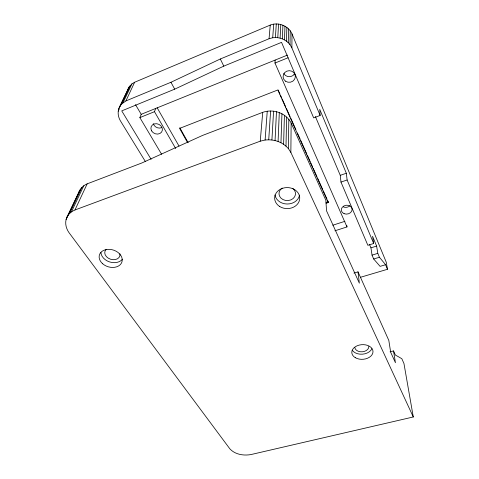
<?xml version="1.0" encoding="UTF-8"?>
<svg xmlns="http://www.w3.org/2000/svg" width="479" height="479" viewBox="0 0 479 479"><rect width="100%" height="100%" fill="white"/><g stroke="black" fill="none" stroke-linecap="round" stroke-linejoin="round"><path stroke-width="0.72" d="M413.287 416.969L290.861 152.43L291.148 123.037C286.137 112.924 273.114 108.619 262.726 112.337L202.491 135.455L141.784 162.998L87.166 183.852C83.837 185.307 80.915 187.768 79.382 191.109L66.832 217.412C64.575 222.388 65.886 228.267 68.964 232.59L229.83 448.805C235.045 454.565 243.673 455.888 251.02 454.547L413.287 416.969L403.947 363.489L401.815 358.687L395.385 355.035L393.534 350.915L390.086 351.814M151.101 159.291L121.744 110.894L174.703 89.16L223.801 66.132L281.538 42.356L313.661 117.876L320.14 115.457L291.873 47.852L292.01 33.883C288.502 25.824 278.353 21.818 270.24 25.088L134.629 82.25L131.959 83.855L129.216 86.867L119.295 107.416C117.373 111.625 117.972 116.631 120.253 120.582L145.365 161.513M290.861 152.43L288.37 148.58L288.831 119.361M291.873 47.852L290.017 44.685L290.238 30.824M288.37 148.58L285.993 146.173L286.628 117.062M290.017 44.685L288.25 42.715L288.55 28.92M285.993 146.173L283.604 144.311L284.412 115.283M288.25 42.715L286.472 41.188L286.855 27.447M283.604 144.311L280.951 142.736L281.951 113.78M286.472 41.188L284.502 39.907L284.969 26.207M280.951 142.736L278.083 141.473L279.293 112.583M284.502 39.907L282.365 38.883L282.939 25.219M278.083 141.473L275.054 140.557L276.479 111.715M282.365 38.883L280.113 38.146L280.784 24.507M275.054 140.557L271.916 140L273.569 111.188M280.113 38.146L277.778 37.703L278.556 24.082M334.911 230.8L346.982 226.932L274.97 63.048L275.15 60.073M66.832 217.412C68.431 213.945 71.503 211.443 74.969 209.97L260.241 141.179L265.109 140.012L268.725 139.808L270.605 111.008M119.295 107.416L121.456 104.147L125.905 100.931L170.949 82.268L220.322 58.995L269.066 38.733L272.701 37.751L275.401 37.56L276.287 23.95M265.109 140.012L267.246 111.218M272.701 37.751L273.713 24.136M260.241 141.179L262.726 112.337M269.066 38.733L270.24 25.088M127.384 91.549L128.3 88.525M78.64 193.175L79.382 191.109M161.609 154.268L139.862 117.595L154.489 111.685L155.717 108.44M139.862 117.595L141.203 114.319L287.466 55.085M74.969 209.97L87.166 183.852M125.905 100.931L134.629 82.25M71.449 211.862L83.813 185.702M123.103 102.59L131.959 83.855M66.084 219.532L80.46 189.187M118.618 109.254L129.216 86.867M69.413 213.652L81.867 187.445M121.456 104.147L130.384 85.364M118.223 111.188L119.157 109.224M274.97 63.048L288.089 57.755M360.28 277.353L387.481 269.282L385.595 264.719L379.428 257.253L377.799 253.361L376.626 246.086L372.548 236.279L373.674 243.494L367.854 245.296L340.97 182.08L340.264 175.332L346.323 173.248L319.733 109.332L320.14 115.457M340.97 182.08L347.119 179.984L346.323 173.248M326.067 202.527L328.199 201.815L327.588 200.45M326.133 203.258L328.253 202.551L328.199 201.815M332.827 225.214L344.91 221.31M385.595 264.719L380.092 266.366L373.68 258.989L372.033 255.121L370.944 247.835L376.626 246.086M372.033 255.121L377.799 253.361M373.68 258.989L379.428 257.253M353.939 273.072L358.011 271.85L388.822 340.419L390.66 352.203L395.444 362.741L393.534 350.915M275.401 37.56L277.778 37.703M268.725 139.808L271.916 140M135.509 104.667L141.203 114.319M154.489 111.685L175.703 148.544M157.178 107.817L178.99 146.029M179.805 127.737L188.187 142.712M187.642 142.736L179.607 128.402L277.832 89.974L328.253 202.551M170.949 82.268L174.703 89.16M220.322 58.995L223.801 66.132M291.148 123.037L325.84 200.246L326.552 210.874L359.358 283.191L358.011 271.85M278.167 90.034L279.999 94.123M280.61 95.489L281.52 97.536M282.131 98.896L285.795 107.074M286.406 108.44L290.064 116.619M290.675 117.984L295.86 129.57M297.387 132.976L300.129 139.108M300.74 140.473L306.841 154.106M307.452 155.465L310.2 161.603M310.811 162.968L312.637 167.057M313.248 168.416L316.912 176.595M317.517 177.96L322.708 189.546M323.319 190.911L326.977 199.09M315.38 116.517L340.264 175.332M369.566 244.583L370.944 247.835M347.119 179.984L373.674 243.494M292.01 33.883L386.242 262.181L387.481 269.282M346.838 225.585L346.982 226.932M299.549 195.091A12.418 10.46 0.4 0 1 287.214 204.012A12.418 10.46 0.4 0 1 274.964 194.971M292.897 188.522A8.281 6.975 0.4 0 1 292.998 198.647A8.281 6.975 0.4 0 1 280.981 198.15A8.281 6.975 0.4 0 1 282.209 188.079M122.379 259.289A11.688 8.724 17.3 0 1 109.685 261.953A11.688 8.724 17.3 0 1 100.913 252.463M119.93 253.822A7.79 5.814 17.3 0 1 110.565 259.229A7.79 5.814 17.3 0 1 106.182 249.421M371.884 348.7A10.526 7.323 -3.8 0 1 362.459 354.185A10.526 7.323 -3.8 0 1 352.221 350.191M368.824 346.425A7.017 4.88 -3.8 0 1 362.244 351.79A7.017 4.88 -3.8 0 1 354.831 347.491M161.513 127.701A5.814 5.012 24.9 0 1 153.262 123.624M294.741 73.509A6.047 5.76 -5.4 0 1 283.808 73.455M349.82 205.838A5.353 4.407 -7.4 0 1 343.419 206.94M279.401 206.317A12.544 10.514 0.4 0 0 299.597 199.641A12.544 10.514 0.4 0 0 282.556 188.307A12.544 10.514 0.4 0 0 279.401 206.317M355.28 357.669A10.616 7.335 -3.7 0 0 372.764 353.179A10.616 7.335 -3.7 0 0 359.142 345.108A10.616 7.335 -3.7 0 0 355.28 357.669M102.644 263.743A11.795 8.754 17.2 0 0 121.906 262.037A11.795 8.754 17.2 0 0 107.512 249.385A11.795 8.754 17.2 0 0 102.644 263.743M151.598 130.863A5.904 5.059 24.3 0 0 161.591 132.084A5.904 5.059 24.3 0 0 156.765 123.726A5.904 5.059 24.3 0 0 151.598 130.863M285.598 81.238A6.149 5.826 -4.6 0 0 295.327 77.071A6.149 5.826 -4.6 0 0 286.729 71.191A6.149 5.826 -4.6 0 0 285.598 81.238M344.09 213.67A5.431 4.443 -7.2 0 0 352.113 209.341A5.431 4.443 -7.2 0 0 343.892 205.964A5.431 4.443 -7.2 0 0 344.09 213.67"/></g></svg>
